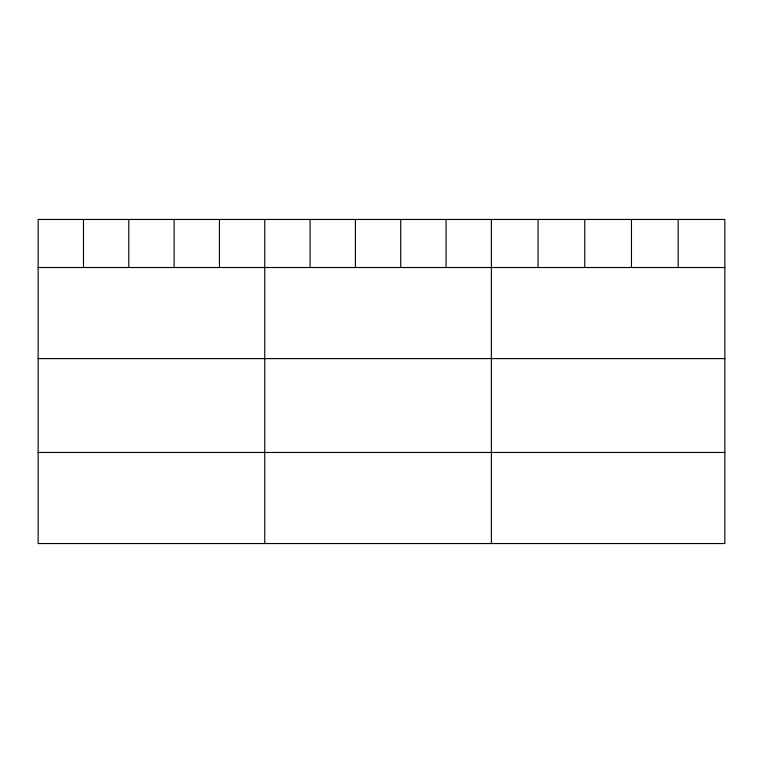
<?xml version="1.0" encoding="UTF-8"?>
<svg xmlns="http://www.w3.org/2000/svg" width="763" height="763" viewBox="0 0 763 763"><rect width="100%" height="100%" fill="white"/><g stroke="black" fill="none" stroke-linecap="round" stroke-linejoin="round"><path stroke-width="1.14" d="M724.85 267.517L724.85 543.542L38.15 543.542L38.15 219.458L724.85 219.458L724.85 267.517L38.15 267.517M38.15 358.6L724.85 358.6M38.15 452.459L724.85 452.459M678.154 219.458L678.154 267.517M631.459 219.458L631.459 267.517M584.763 219.458L584.763 267.517M538.068 219.458L538.068 267.517M491.372 219.458L491.372 543.542M446.05 219.458L446.05 267.517M400.728 219.458L400.728 267.517M355.405 219.458L355.405 267.517M310.083 219.458L310.083 267.517M264.761 219.458L264.761 543.542M219.439 219.458L219.439 267.517M174.117 219.458L174.117 267.517M128.794 219.458L128.794 267.517M83.472 219.458L83.472 267.517"/></g></svg>
